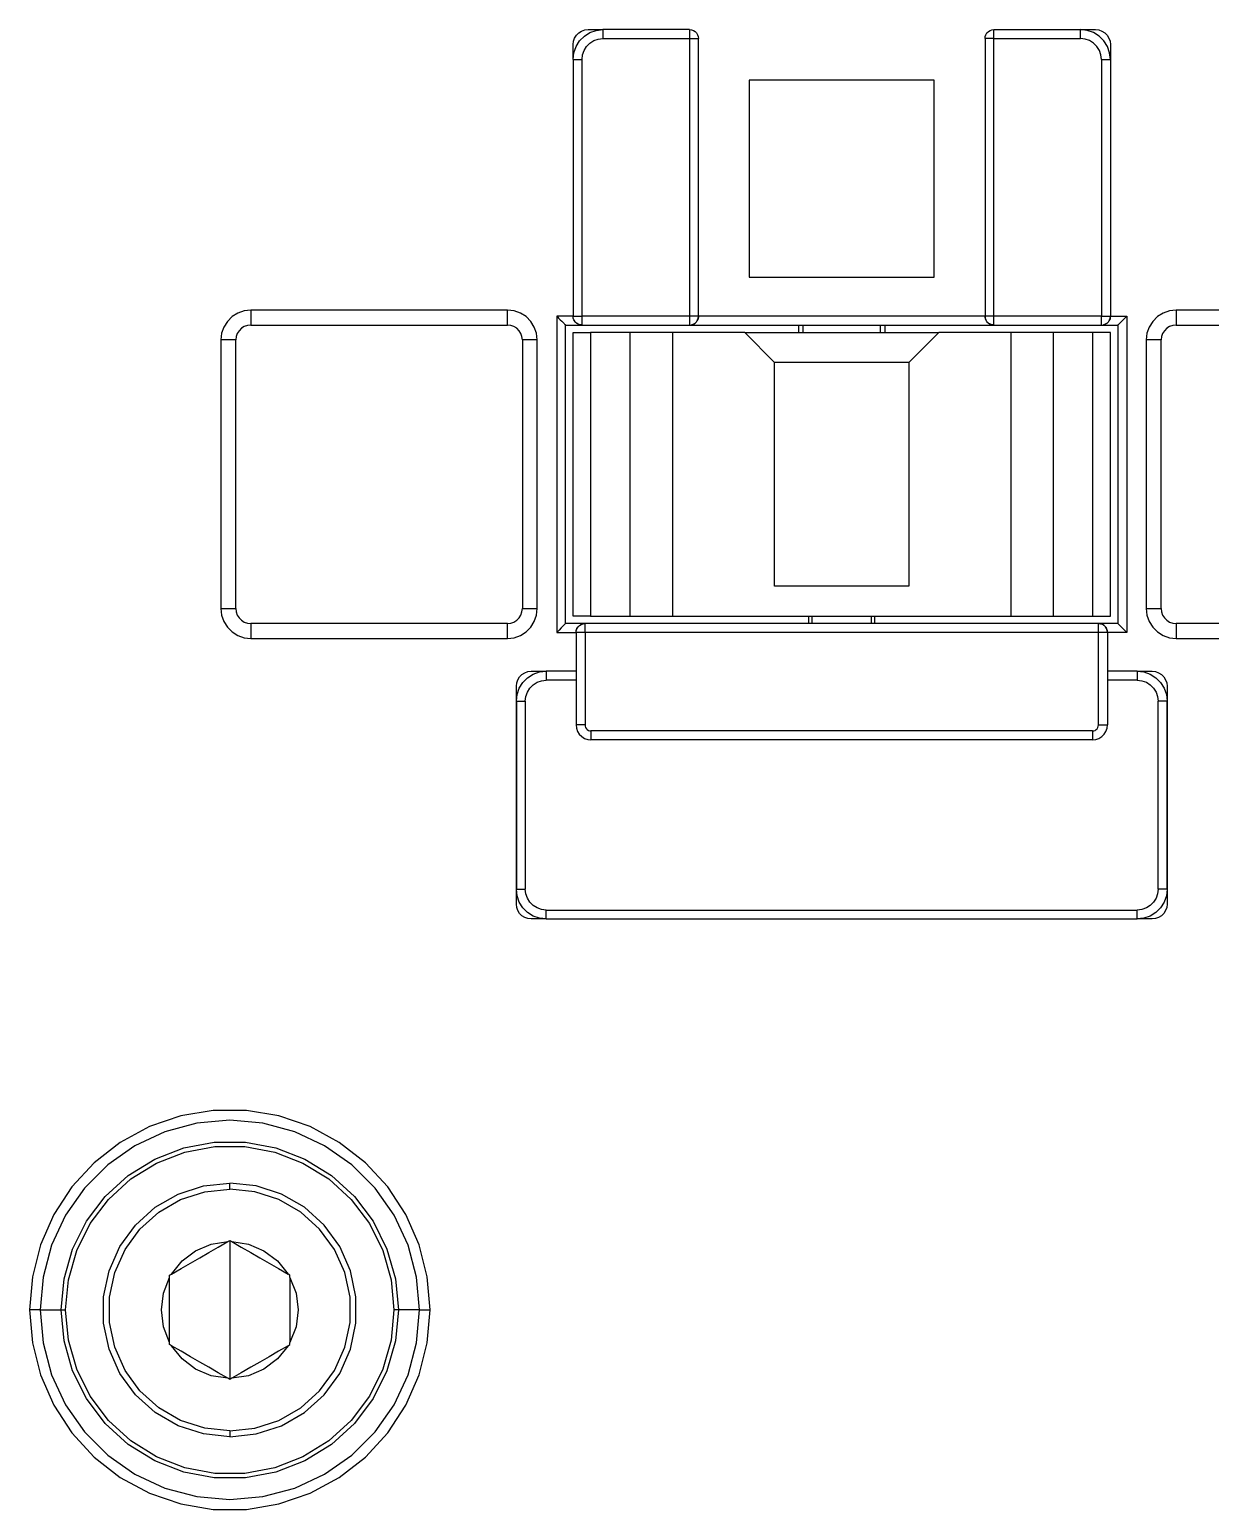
# Model space of a CAD drawing. Header units: millimetres. Extents: x 0 to 149, y 0 to 235.
# Drawn here: x 47.29 to 86.85, y 82.97 to 132.55 of the extents above; entities that cross this region are included whole.
import ezdxf

# ---------------------------------------------------------------- set-up
doc = ezdxf.new("R2010")
doc.units = ezdxf.units.MM

# ---------------------------------------------------------------- blocks, each defined once
blk = doc.blocks.new('CHINT_eff9f46a43ee547783ba41a7551f6a23_FACE_0')
at = {"color": 7, "linetype": 'CONTINUOUS', "true_color": 0x40d9ff}
for p, q in [((69.4, 132.55), (66.5, 132.55)), ((79.6, 132.55), (82.5, 132.55)), ((73.05, 122.65), (73.05, 122.4)), ((75.95, 122.4), (75.95, 122.65)), ((71.25, 122.4), (77.75, 122.4)), ((73.4, 112.65), (73.4, 112.9)), ((75.6, 112.9), (75.6, 112.65)), ((65.6, 111.05), (64.6, 111.05)), ((65.6, 110.75), (64.6, 110.75)), ((84.4, 111.05), (83.4, 111.05)), ((84.4, 110.75), (83.4, 110.75)), ((63.6, 110.05), (63.6, 103.75)), ((63.9, 110.05), (63.9, 103.75)), ((85.1, 103.75), (85.1, 110.05)), ((85.4, 103.75), (85.4, 110.05)), ((82.9, 109.05), (66.1, 109.05)), ((82.9, 108.75), (66.1, 108.75)), ((64.6, 103.05), (84.4, 103.05)), ((64.6, 102.75), (84.4, 102.75)), ((54, 93.7), (54, 93.9)), ((47.647, 89.65), (48.354, 89.65)), ((60.353, 89.65), (59.646, 89.65)), ((54, 85.6), (54, 85.4))]:
    blk.add_line(p, q, dxfattribs=at)
for points in [[(65.5, 131.55), (65.525, 131.773), (65.599, 131.984), (65.718, 132.173), (65.877, 132.332), (66.066, 132.451), (66.277, 132.525), (66.5, 132.55)], [(65.5, 131.55), (65.5, 132.05), (65.513, 132.161), (65.55, 132.267), (65.609, 132.362), (65.688, 132.441), (65.783, 132.5), (65.889, 132.537), (66, 132.55), (66.5, 132.55)], [(66.5, 132.55), (66.5, 132.542), (66.5, 132.52), (66.5, 132.485), (66.5, 132.437), (66.5, 132.38), (66.5, 132.317), (66.5, 132.25)], [(69.4, 132.55), (69.4, 132.542), (69.4, 132.52), (69.4, 132.485), (69.4, 132.437), (69.4, 132.38), (69.4, 132.317), (69.4, 132.25)], [(69.4, 132.55), (69.467, 132.542), (69.53, 132.52), (69.587, 132.485), (69.635, 132.437), (69.67, 132.38), (69.692, 132.317), (69.7, 132.25)], [(79.3, 132.25), (79.308, 132.317), (79.33, 132.38), (79.365, 132.437), (79.413, 132.485), (79.47, 132.52), (79.533, 132.542), (79.6, 132.55)], [(79.6, 132.25), (79.6, 132.317), (79.6, 132.38), (79.6, 132.437), (79.6, 132.485), (79.6, 132.52), (79.6, 132.542), (79.6, 132.55)], [(83.5, 131.55), (83.475, 131.773), (83.401, 131.984), (83.282, 132.173), (83.123, 132.332), (82.934, 132.451), (82.723, 132.525), (82.5, 132.55)], [(82.5, 132.55), (83, 132.55), (83.111, 132.537), (83.217, 132.5), (83.312, 132.441), (83.391, 132.362), (83.45, 132.267), (83.487, 132.161), (83.5, 132.05), (83.5, 131.55)], [(82.5, 132.25), (82.5, 132.317), (82.5, 132.38), (82.5, 132.437), (82.5, 132.485), (82.5, 132.52), (82.5, 132.542), (82.5, 132.55)], [(66.5, 132.25), (69.4, 132.25), (69.4, 122.95), (65.8, 122.95), (65.8, 131.55)], [(65.8, 131.55), (65.818, 131.706), (65.869, 131.854), (65.953, 131.986), (66.064, 132.097), (66.196, 132.181), (66.344, 132.232), (66.5, 132.25)], [(69.4, 132.25), (69.467, 132.25), (69.53, 132.25), (69.587, 132.25), (69.635, 132.25), (69.67, 132.25), (69.692, 132.25), (69.7, 132.25)], [(79.3, 132.25), (79.3, 122.95), (69.7, 122.95), (69.7, 132.25)], [(79.6, 132.25), (79.533, 132.25), (79.47, 132.25), (79.413, 132.25), (79.365, 132.25), (79.33, 132.25), (79.308, 132.25), (79.3, 132.25)], [(83.2, 131.55), (83.2, 122.95), (79.6, 122.95), (79.6, 132.25), (82.5, 132.25)], [(83.2, 131.55), (83.182, 131.706), (83.131, 131.854), (83.047, 131.986), (82.936, 132.097), (82.804, 132.181), (82.656, 132.232), (82.5, 132.25)], [(65.5, 131.55), (65.5, 122.95), (64.95, 122.95), (64.95, 112.35), (65.6, 112.35), (65.6, 109.25)], [(65.5, 131.55), (65.508, 131.55), (65.53, 131.55), (65.565, 131.55), (65.613, 131.55), (65.67, 131.55), (65.733, 131.55), (65.8, 131.55)], [(83.2, 131.55), (83.267, 131.55), (83.33, 131.55), (83.387, 131.55), (83.435, 131.55), (83.47, 131.55), (83.492, 131.55), (83.5, 131.55)], [(83.5, 131.55), (83.5, 122.95), (84.05, 122.95), (84.05, 112.35), (83.4, 112.35), (83.4, 109.25)], [(77.6, 130.85), (71.4, 130.85), (71.4, 124.25), (77.6, 124.25), (77.6, 130.85)], [(54.7, 123.15), (54.477, 123.125), (54.266, 123.051), (54.077, 122.932), (53.918, 122.773), (53.799, 122.584), (53.725, 122.373), (53.7, 122.15)], [(54.7, 122.65), (63.3, 122.65), (63.3, 123.15), (54.7, 123.15), (54.7, 122.65)], [(64.3, 122.15), (64.275, 122.373), (64.201, 122.584), (64.082, 122.773), (63.923, 122.932), (63.734, 123.051), (63.523, 123.125), (63.3, 123.15)], [(85.7, 123.15), (85.477, 123.125), (85.266, 123.051), (85.077, 122.932), (84.918, 122.773), (84.799, 122.584), (84.725, 122.373), (84.7, 122.15)], [(85.7, 122.65), (94.3, 122.65), (94.3, 123.15), (85.7, 123.15), (85.7, 122.65)], [(54.7, 122.65), (54.589, 122.637), (54.483, 122.6), (54.388, 122.541), (54.309, 122.462), (54.25, 122.367), (54.213, 122.261), (54.2, 122.15)], [(63.8, 122.15), (63.787, 122.261), (63.75, 122.367), (63.691, 122.462), (63.612, 122.541), (63.517, 122.6), (63.411, 122.637), (63.3, 122.65)], [(64.95, 122.95), (64.984, 122.916), (65.016, 122.884), (65.071, 122.829), (65.12, 122.78), (65.164, 122.736), (65.197, 122.703), (65.217, 122.683), (65.232, 122.668), (65.246, 122.654), (65.25, 122.65)], [(69.4, 122.65), (79.6, 122.65), (83.2, 122.65), (83.75, 122.65), (83.75, 112.65), (83.1, 112.65), (65.9, 112.65), (65.25, 112.65), (65.25, 122.65), (65.8, 122.65), (69.4, 122.65)], [(65.8, 122.65), (65.733, 122.658), (65.67, 122.68), (65.613, 122.715), (65.565, 122.763), (65.53, 122.82), (65.508, 122.883), (65.5, 122.95)], [(65.507, 122.89), (65.504, 122.898), (65.5, 122.95)], [(65.5, 122.95), (65.508, 122.95), (65.53, 122.95), (65.565, 122.95), (65.613, 122.95), (65.67, 122.95), (65.733, 122.95), (65.8, 122.95)], [(65.528, 122.826), (65.518, 122.848), (65.511, 122.872)], [(65.561, 122.77), (65.553, 122.779), (65.534, 122.812), (65.531, 122.817)], [(65.603, 122.726), (65.586, 122.74), (65.574, 122.755)], [(65.657, 122.688), (65.63, 122.703), (65.62, 122.711)], [(65.73, 122.658), (65.679, 122.675), (65.674, 122.678)], [(65.8, 122.65), (65.766, 122.652), (65.734, 122.657), (65.734, 122.657)], [(65.8, 122.65), (65.8, 122.658), (65.8, 122.68), (65.8, 122.715), (65.8, 122.763), (65.8, 122.82), (65.8, 122.883), (65.8, 122.95)], [(69.4, 122.65), (69.467, 122.658), (69.53, 122.68), (69.587, 122.715), (69.635, 122.763), (69.67, 122.82), (69.692, 122.883), (69.7, 122.95)], [(69.4, 122.95), (69.4, 122.883), (69.4, 122.82), (69.4, 122.763), (69.4, 122.715), (69.4, 122.68), (69.4, 122.658), (69.4, 122.65)], [(69.7, 122.95), (69.692, 122.95), (69.67, 122.95), (69.635, 122.95), (69.587, 122.95), (69.53, 122.95), (69.467, 122.95), (69.4, 122.95)], [(69.498, 122.668), (69.48, 122.661), (69.474, 122.66)], [(69.566, 122.702), (69.551, 122.691), (69.541, 122.686)], [(69.622, 122.75), (69.612, 122.738), (69.6, 122.729)], [(69.667, 122.814), (69.655, 122.793), (69.645, 122.78)], [(69.691, 122.879), (69.688, 122.864), (69.674, 122.827), (69.671, 122.823)], [(69.7, 122.95), (69.699, 122.925), (69.696, 122.899), (69.693, 122.888)], [(73.208, 122.65), (73.2, 122.586), (73.2, 122.4)], [(75.8, 122.4), (75.8, 122.586), (75.792, 122.65)], [(79.6, 122.95), (79.533, 122.95), (79.47, 122.95), (79.413, 122.95), (79.365, 122.95), (79.33, 122.95), (79.308, 122.95), (79.3, 122.95)], [(79.3, 122.95), (79.308, 122.883), (79.33, 122.82), (79.365, 122.763), (79.413, 122.715), (79.47, 122.68), (79.533, 122.658), (79.6, 122.65)], [(79.307, 122.89), (79.304, 122.898), (79.3, 122.95)], [(79.328, 122.826), (79.318, 122.848), (79.311, 122.872)], [(79.361, 122.77), (79.353, 122.779), (79.334, 122.812), (79.331, 122.817)], [(79.403, 122.726), (79.386, 122.74), (79.374, 122.755)], [(79.457, 122.688), (79.43, 122.703), (79.42, 122.711)], [(79.53, 122.658), (79.479, 122.675), (79.474, 122.678)], [(79.6, 122.65), (79.566, 122.652), (79.534, 122.657), (79.534, 122.657)], [(79.6, 122.65), (79.6, 122.658), (79.6, 122.68), (79.6, 122.715), (79.6, 122.763), (79.6, 122.82), (79.6, 122.883), (79.6, 122.95)], [(83.2, 122.65), (83.2, 122.658), (83.2, 122.68), (83.2, 122.715), (83.2, 122.763), (83.2, 122.82), (83.2, 122.883), (83.2, 122.95)], [(83.2, 122.65), (83.267, 122.658), (83.33, 122.68), (83.387, 122.715), (83.435, 122.763), (83.47, 122.82), (83.492, 122.883), (83.5, 122.95)], [(83.2, 122.95), (83.267, 122.95), (83.33, 122.95), (83.387, 122.95), (83.435, 122.95), (83.47, 122.95), (83.492, 122.95), (83.5, 122.95)], [(83.298, 122.668), (83.28, 122.661), (83.274, 122.66)], [(83.366, 122.702), (83.351, 122.691), (83.341, 122.686)], [(83.422, 122.75), (83.412, 122.738), (83.4, 122.729)], [(83.467, 122.814), (83.455, 122.793), (83.445, 122.78)], [(83.491, 122.879), (83.488, 122.864), (83.474, 122.827), (83.471, 122.823)], [(83.5, 122.95), (83.499, 122.925), (83.496, 122.899), (83.493, 122.888)], [(84.05, 122.95), (84.016, 122.916), (83.984, 122.884), (83.929, 122.829), (83.88, 122.78), (83.836, 122.736), (83.803, 122.703), (83.784, 122.683), (83.768, 122.668), (83.754, 122.654), (83.75, 122.65)], [(85.7, 122.65), (85.589, 122.637), (85.483, 122.6), (85.388, 122.541), (85.309, 122.462), (85.25, 122.367), (85.213, 122.261), (85.2, 122.15)], [(54.2, 113.15), (54.2, 122.15), (53.7, 122.15), (53.7, 113.15), (54.2, 113.15)], [(63.8, 122.15), (63.8, 113.15), (64.3, 113.15), (64.3, 122.15), (63.8, 122.15)], [(66.086, 112.9), (65.837, 112.9), (65.652, 112.9), (65.538, 112.9), (65.5, 112.9), (65.5, 122.4), (65.538, 122.4), (65.652, 122.4), (65.837, 122.4), (66.086, 122.4)], [(66.086, 112.9), (67.414, 112.9), (67.414, 122.4), (66.086, 122.4), (66.086, 112.9)], [(68.828, 122.4), (68.438, 122.4), (68.063, 122.4), (67.717, 122.4), (67.414, 122.4)], [(71.25, 122.4), (68.828, 122.4), (68.828, 112.9), (80.172, 112.9), (80.172, 122.4), (77.75, 122.4)], [(77.75, 122.4), (76.75, 121.4), (72.25, 121.4), (71.25, 122.4)], [(81.586, 122.4), (81.283, 122.4), (80.937, 122.4), (80.562, 122.4), (80.172, 122.4)], [(81.586, 112.9), (82.914, 112.9), (82.914, 122.4), (81.586, 122.4), (81.586, 112.9)], [(82.914, 112.9), (83.163, 112.9), (83.348, 112.9), (83.462, 112.9), (83.5, 112.9), (83.5, 122.4), (83.462, 122.4), (83.348, 122.4), (83.163, 122.4), (82.914, 122.4)], [(85.2, 113.15), (85.2, 122.15), (84.7, 122.15), (84.7, 113.15), (85.2, 113.15)], [(76.75, 121.4), (76.75, 113.9), (72.25, 113.9), (72.25, 121.4)], [(53.7, 113.15), (53.725, 112.927), (53.799, 112.716), (53.918, 112.527), (54.077, 112.368), (54.266, 112.249), (54.477, 112.175), (54.7, 112.15)], [(54.2, 113.15), (54.213, 113.039), (54.25, 112.933), (54.309, 112.838), (54.388, 112.759), (54.483, 112.7), (54.589, 112.663), (54.7, 112.65)], [(63.3, 112.65), (63.411, 112.663), (63.517, 112.7), (63.612, 112.759), (63.691, 112.838), (63.75, 112.933), (63.787, 113.039), (63.8, 113.15)], [(63.3, 112.15), (63.523, 112.175), (63.734, 112.249), (63.923, 112.368), (64.082, 112.527), (64.201, 112.716), (64.275, 112.927), (64.3, 113.15)], [(84.7, 113.15), (84.725, 112.927), (84.799, 112.716), (84.918, 112.527), (85.077, 112.368), (85.266, 112.249), (85.477, 112.175), (85.7, 112.15)], [(85.2, 113.15), (85.213, 113.039), (85.25, 112.933), (85.309, 112.838), (85.388, 112.759), (85.483, 112.7), (85.589, 112.663), (85.7, 112.65)], [(63.3, 112.65), (54.7, 112.65), (54.7, 112.15), (63.3, 112.15), (63.3, 112.65)], [(65.25, 112.65), (65.249, 112.649), (65.246, 112.646), (65.238, 112.638), (65.224, 112.624), (65.206, 112.606), (65.162, 112.562), (65.101, 112.501), (65.03, 112.43), (64.95, 112.35)], [(65.6, 112.35), (65.608, 112.417), (65.63, 112.48), (65.665, 112.537), (65.713, 112.585), (65.77, 112.62), (65.833, 112.642), (65.9, 112.65)], [(65.678, 112.55), (65.688, 112.562), (65.7, 112.571)], [(65.734, 112.598), (65.749, 112.609), (65.759, 112.614)], [(65.802, 112.632), (65.821, 112.639), (65.826, 112.64)], [(65.9, 112.35), (65.9, 112.417), (65.9, 112.48), (65.9, 112.537), (65.9, 112.585), (65.9, 112.62), (65.9, 112.642), (65.9, 112.65)], [(67.414, 112.9), (67.717, 112.9), (68.063, 112.9), (68.438, 112.9), (68.828, 112.9)], [(73.5, 112.9), (73.5, 112.675), (73.503, 112.65)], [(75.497, 112.65), (75.5, 112.675), (75.5, 112.9)], [(80.172, 112.9), (80.562, 112.9), (80.937, 112.9), (81.283, 112.9), (81.586, 112.9)], [(83.4, 112.35), (83.392, 112.417), (83.37, 112.48), (83.335, 112.537), (83.287, 112.585), (83.23, 112.62), (83.167, 112.642), (83.1, 112.65)], [(83.1, 112.65), (83.134, 112.648), (83.166, 112.643), (83.167, 112.643)], [(83.1, 112.35), (83.1, 112.417), (83.1, 112.48), (83.1, 112.537), (83.1, 112.585), (83.1, 112.62), (83.1, 112.642), (83.1, 112.65)], [(83.17, 112.642), (83.221, 112.625), (83.226, 112.622)], [(83.243, 112.612), (83.27, 112.597), (83.28, 112.589)], [(83.297, 112.574), (83.314, 112.56), (83.326, 112.545)], [(84.05, 112.35), (84.016, 112.384), (83.984, 112.416), (83.929, 112.471), (83.879, 112.521), (83.835, 112.565), (83.803, 112.597), (83.783, 112.617), (83.767, 112.633), (83.754, 112.646), (83.75, 112.65)], [(94.3, 112.65), (85.7, 112.65), (85.7, 112.15), (94.3, 112.15), (94.3, 112.65)], [(65.6, 112.35), (65.601, 112.375), (65.604, 112.401), (65.607, 112.412)], [(65.9, 112.35), (65.833, 112.35), (65.77, 112.35), (65.713, 112.35), (65.665, 112.35), (65.63, 112.35), (65.608, 112.35), (65.6, 112.35)], [(65.609, 112.421), (65.612, 112.436), (65.626, 112.473), (65.629, 112.477)], [(65.633, 112.486), (65.645, 112.507), (65.655, 112.52)], [(83.1, 109.25), (83.1, 112.35), (65.9, 112.35), (65.9, 109.25)], [(83.4, 112.35), (83.392, 112.35), (83.37, 112.35), (83.335, 112.35), (83.287, 112.35), (83.23, 112.35), (83.167, 112.35), (83.1, 112.35)], [(83.339, 112.53), (83.347, 112.521), (83.367, 112.488), (83.369, 112.483)], [(83.372, 112.474), (83.382, 112.452), (83.389, 112.428)], [(83.393, 112.41), (83.396, 112.402), (83.4, 112.35)], [(63.6, 110.05), (63.625, 110.273), (63.699, 110.484), (63.818, 110.673), (63.977, 110.832), (64.166, 110.951), (64.377, 111.025), (64.6, 111.05)], [(64.6, 102.75), (64.1, 102.75), (63.989, 102.763), (63.883, 102.8), (63.788, 102.859), (63.709, 102.938), (63.65, 103.033), (63.613, 103.139), (63.6, 103.25), (63.6, 110.55), (63.613, 110.661), (63.65, 110.767), (63.709, 110.862), (63.788, 110.941), (63.883, 111), (63.989, 111.037), (64.1, 111.05), (64.6, 111.05)], [(63.9, 110.05), (63.918, 110.206), (63.969, 110.354), (64.053, 110.486), (64.164, 110.597), (64.296, 110.681), (64.444, 110.732), (64.6, 110.75)], [(64.6, 111.05), (64.6, 111.042), (64.6, 111.02), (64.6, 110.985), (64.6, 110.937), (64.6, 110.88), (64.6, 110.817), (64.6, 110.75)], [(84.4, 111.05), (84.623, 111.025), (84.834, 110.951), (85.023, 110.832), (85.182, 110.673), (85.301, 110.484), (85.375, 110.273), (85.4, 110.05)], [(84.4, 111.05), (84.9, 111.05), (85.011, 111.037), (85.117, 111), (85.212, 110.941), (85.291, 110.862), (85.35, 110.767), (85.387, 110.661), (85.4, 110.55), (85.4, 103.25), (85.387, 103.139), (85.35, 103.033), (85.291, 102.938), (85.212, 102.859), (85.117, 102.8), (85.011, 102.763), (84.9, 102.75), (84.4, 102.75)], [(84.4, 111.05), (84.4, 111.042), (84.4, 111.02), (84.4, 110.985), (84.4, 110.937), (84.4, 110.88), (84.4, 110.817), (84.4, 110.75)], [(84.4, 110.75), (84.556, 110.732), (84.704, 110.681), (84.836, 110.597), (84.947, 110.486), (85.031, 110.354), (85.082, 110.206), (85.1, 110.05)], [(63.6, 110.05), (63.608, 110.05), (63.63, 110.05), (63.665, 110.05), (63.713, 110.05), (63.77, 110.05), (63.833, 110.05), (63.9, 110.05)], [(85.4, 110.05), (85.392, 110.05), (85.37, 110.05), (85.335, 110.05), (85.287, 110.05), (85.23, 110.05), (85.167, 110.05), (85.1, 110.05)], [(65.6, 109.25), (65.613, 109.139), (65.65, 109.033), (65.709, 108.938), (65.788, 108.859), (65.883, 108.8), (65.989, 108.763), (66.1, 108.75)], [(65.9, 109.25), (65.833, 109.25), (65.77, 109.25), (65.713, 109.25), (65.665, 109.25), (65.63, 109.25), (65.608, 109.25), (65.6, 109.25)], [(65.9, 109.25), (65.905, 109.205), (65.92, 109.163), (65.944, 109.125), (65.975, 109.094), (66.013, 109.07), (66.056, 109.055), (66.1, 109.05)], [(82.9, 108.75), (83.011, 108.763), (83.117, 108.8), (83.212, 108.859), (83.291, 108.938), (83.35, 109.033), (83.387, 109.139), (83.4, 109.25)], [(82.9, 109.05), (82.945, 109.055), (82.987, 109.07), (83.025, 109.094), (83.056, 109.125), (83.08, 109.163), (83.095, 109.205), (83.1, 109.25)], [(83.1, 109.25), (83.167, 109.25), (83.23, 109.25), (83.287, 109.25), (83.335, 109.25), (83.37, 109.25), (83.392, 109.25), (83.4, 109.25)], [(66.1, 109.05), (66.1, 108.983), (66.1, 108.92), (66.1, 108.863), (66.1, 108.815), (66.1, 108.78), (66.1, 108.758), (66.1, 108.75)], [(82.9, 109.05), (82.9, 108.983), (82.9, 108.92), (82.9, 108.863), (82.9, 108.815), (82.9, 108.78), (82.9, 108.758), (82.9, 108.75)], [(64.6, 102.75), (64.377, 102.775), (64.166, 102.849), (63.977, 102.968), (63.818, 103.127), (63.699, 103.316), (63.625, 103.527), (63.6, 103.75)], [(63.6, 103.75), (63.608, 103.75), (63.63, 103.75), (63.665, 103.75), (63.713, 103.75), (63.77, 103.75), (63.833, 103.75), (63.9, 103.75)], [(64.6, 103.05), (64.444, 103.068), (64.296, 103.119), (64.164, 103.203), (64.053, 103.314), (63.969, 103.446), (63.918, 103.594), (63.9, 103.75)], [(85.4, 103.75), (85.375, 103.527), (85.301, 103.316), (85.182, 103.127), (85.023, 102.968), (84.834, 102.849), (84.623, 102.775), (84.4, 102.75)], [(85.1, 103.75), (85.082, 103.594), (85.031, 103.446), (84.947, 103.314), (84.836, 103.203), (84.704, 103.119), (84.556, 103.068), (84.4, 103.05)], [(85.4, 103.75), (85.392, 103.75), (85.37, 103.75), (85.335, 103.75), (85.287, 103.75), (85.23, 103.75), (85.167, 103.75), (85.1, 103.75)], [(64.6, 102.75), (64.6, 102.758), (64.6, 102.78), (64.6, 102.815), (64.6, 102.863), (64.6, 102.92), (64.6, 102.983), (64.6, 103.05)], [(84.4, 102.75), (84.4, 102.758), (84.4, 102.78), (84.4, 102.815), (84.4, 102.863), (84.4, 102.92), (84.4, 102.983), (84.4, 103.05)], [(60.707, 89.65), (60.615, 90.754), (60.343, 91.828), (59.899, 92.842), (59.293, 93.769), (58.542, 94.584), (57.668, 95.265), (56.694, 95.792), (55.646, 96.152), (54.554, 96.334), (53.446, 96.334), (52.354, 96.152), (51.306, 95.792), (50.332, 95.265), (49.458, 94.584), (48.707, 93.769), (48.101, 92.842), (47.657, 91.828), (47.385, 90.754), (47.293, 89.65)], [(60.353, 89.65), (60.257, 90.753), (59.97, 91.823), (59.502, 92.827), (58.867, 93.734), (58.084, 94.517), (57.177, 95.152), (56.173, 95.62), (55.103, 95.907), (54, 96.003), (52.897, 95.907), (51.827, 95.62), (50.823, 95.152), (49.916, 94.517), (49.133, 93.734), (48.498, 92.827), (48.03, 91.823), (47.743, 90.753), (47.647, 89.65)], [(48.354, 89.65), (48.45, 90.688), (48.735, 91.69), (49.199, 92.622), (49.827, 93.454), (50.597, 94.156), (51.483, 94.704), (52.455, 95.081), (53.479, 95.272), (54.521, 95.272), (55.545, 95.081), (56.517, 94.704), (57.403, 94.156), (58.173, 93.454), (58.801, 92.622), (59.265, 91.69), (59.55, 90.688), (59.646, 89.65)], [(48.5, 89.65), (48.594, 90.661), (48.871, 91.637), (49.324, 92.545), (49.935, 93.355), (50.686, 94.039), (51.548, 94.573), (52.495, 94.94), (53.493, 95.127), (54.507, 95.127), (55.505, 94.94), (56.452, 94.573), (57.314, 94.039), (58.065, 93.355), (58.676, 92.545), (59.129, 91.637), (59.406, 90.661), (59.5, 89.65)], [(54, 85.4), (53.116, 85.493), (52.271, 85.767), (51.502, 86.212), (50.842, 86.806), (50.319, 87.525), (49.958, 88.337), (49.773, 89.206), (49.773, 90.094), (49.958, 90.963), (50.319, 91.775), (50.842, 92.494), (51.502, 93.088), (52.271, 93.533), (53.116, 93.807), (54, 93.9)], [(54, 85.4), (54.884, 85.493), (55.729, 85.767), (56.498, 86.212), (57.158, 86.806), (57.681, 87.525), (58.042, 88.337), (58.227, 89.206), (58.227, 90.094), (58.042, 90.963), (57.681, 91.775), (57.158, 92.494), (56.498, 93.088), (55.729, 93.533), (54.884, 93.807), (54, 93.9)], [(54, 85.6), (53.158, 85.689), (52.353, 85.95), (51.619, 86.373), (50.99, 86.94), (50.493, 87.625), (50.148, 88.398), (49.972, 89.227), (49.972, 90.073), (50.148, 90.902), (50.493, 91.675), (50.99, 92.36), (51.619, 92.927), (52.353, 93.35), (53.158, 93.611), (54, 93.7)], [(54, 85.6), (54.842, 85.689), (55.647, 85.95), (56.381, 86.373), (57.01, 86.94), (57.507, 87.625), (57.852, 88.398), (58.028, 89.227), (58.028, 90.073), (57.852, 90.902), (57.507, 91.675), (57.01, 92.36), (56.381, 92.927), (55.647, 93.35), (54.842, 93.611), (54, 93.7)], [(52.05, 90.851), (52.371, 91.036), (52.684, 91.217), (52.993, 91.395), (53.301, 91.573), (53.614, 91.754), (53.935, 91.939)], [(52.05, 90.851), (52.404, 91.292), (52.855, 91.633), (53.376, 91.853), (53.935, 91.939)], [(53.935, 91.939), (54, 91.977), (54.065, 91.939)], [(54, 91.977), (54, 89.65), (54, 87.323)], [(54.065, 91.939), (54.624, 91.853), (55.145, 91.633), (55.596, 91.292), (55.95, 90.851)], [(54.065, 91.939), (54.386, 91.754), (54.699, 91.573), (55.008, 91.395), (55.316, 91.217), (55.629, 91.036), (55.95, 90.851)], [(51.985, 90.738), (51.985, 90.813), (52.05, 90.851)], [(56.015, 90.738), (56.015, 90.813), (55.95, 90.851)], [(51.985, 88.562), (51.78, 89.089), (51.71, 89.65), (51.78, 90.211), (51.985, 90.738)], [(51.985, 88.562), (51.985, 88.932), (51.985, 89.294), (51.985, 89.65), (51.985, 90.006), (51.985, 90.368), (51.985, 90.738)], [(56.015, 90.738), (56.22, 90.211), (56.29, 89.65), (56.22, 89.089), (56.015, 88.562)], [(56.015, 90.738), (56.015, 90.368), (56.015, 90.006), (56.015, 89.65), (56.015, 89.294), (56.015, 88.932), (56.015, 88.562)], [(47.293, 89.65), (47.385, 88.546), (47.657, 87.472), (48.101, 86.458), (48.707, 85.531), (49.458, 84.716), (50.332, 84.035), (51.306, 83.508), (52.354, 83.148), (53.446, 82.966), (54.554, 82.966), (55.646, 83.148), (56.694, 83.508), (57.668, 84.035), (58.542, 84.716), (59.293, 85.531), (59.899, 86.458), (60.343, 87.472), (60.615, 88.546), (60.707, 89.65)], [(47.647, 89.65), (47.571, 89.65), (47.484, 89.65), (47.391, 89.65), (47.293, 89.65)], [(47.647, 89.65), (47.743, 88.547), (48.03, 87.477), (48.498, 86.473), (49.133, 85.566), (49.916, 84.783), (50.823, 84.148), (51.827, 83.68), (52.897, 83.393), (54, 83.297), (55.103, 83.393), (56.173, 83.68), (57.177, 84.148), (58.084, 84.783), (58.867, 85.566), (59.502, 86.473), (59.97, 87.477), (60.257, 88.547), (60.353, 89.65)], [(59.646, 89.65), (59.55, 88.612), (59.265, 87.61), (58.801, 86.678), (58.173, 85.846), (57.403, 85.144), (56.517, 84.596), (55.545, 84.219), (54.521, 84.028), (53.479, 84.028), (52.455, 84.219), (51.483, 84.596), (50.597, 85.144), (49.827, 85.846), (49.199, 86.678), (48.735, 87.61), (48.45, 88.612), (48.354, 89.65)], [(48.354, 89.65), (48.416, 89.65), (48.462, 89.65), (48.49, 89.65), (48.5, 89.65)], [(59.5, 89.65), (59.406, 88.639), (59.129, 87.663), (58.676, 86.755), (58.065, 85.945), (57.314, 85.261), (56.452, 84.727), (55.505, 84.36), (54.507, 84.173), (53.493, 84.173), (52.495, 84.36), (51.548, 84.727), (50.686, 85.261), (49.935, 85.945), (49.324, 86.755), (48.871, 87.663), (48.594, 88.639), (48.5, 89.65)], [(59.646, 89.65), (59.584, 89.65), (59.538, 89.65), (59.51, 89.65), (59.5, 89.65)], [(60.353, 89.65), (60.429, 89.65), (60.516, 89.65), (60.609, 89.65), (60.707, 89.65)], [(52.05, 88.449), (51.985, 88.487), (51.985, 88.562)], [(53.935, 87.361), (53.614, 87.546), (53.301, 87.727), (52.993, 87.905), (52.684, 88.083), (52.371, 88.264), (52.05, 88.449)], [(53.935, 87.361), (53.376, 87.447), (52.855, 87.667), (52.404, 88.008), (52.05, 88.449)], [(55.95, 88.449), (55.629, 88.264), (55.316, 88.083), (55.008, 87.905), (54.699, 87.727), (54.386, 87.546), (54.065, 87.361)], [(55.95, 88.449), (55.596, 88.008), (55.145, 87.667), (54.624, 87.447), (54.065, 87.361)], [(55.95, 88.449), (56.015, 88.487), (56.015, 88.562)], [(54.065, 87.361), (54, 87.323), (53.935, 87.361)]]:
    blk.add_lwpolyline(points, dxfattribs=at)
blk = doc.blocks.new('CHINT_eff9f46a43ee547783ba41a7551f6a23')
at = {"true_color": 0x40d9ff}
blk.add_blockref('CHINT_eff9f46a43ee547783ba41a7551f6a23_FACE_0', (0, 0), dxfattribs=at)

msp = doc.modelspace()

# ---------------------------------------------------------------- block references
at = {"true_color": 0x40d9ff}
msp.add_blockref('CHINT_eff9f46a43ee547783ba41a7551f6a23', (0, 0), dxfattribs=at)

doc.saveas('drawing.dxf')
